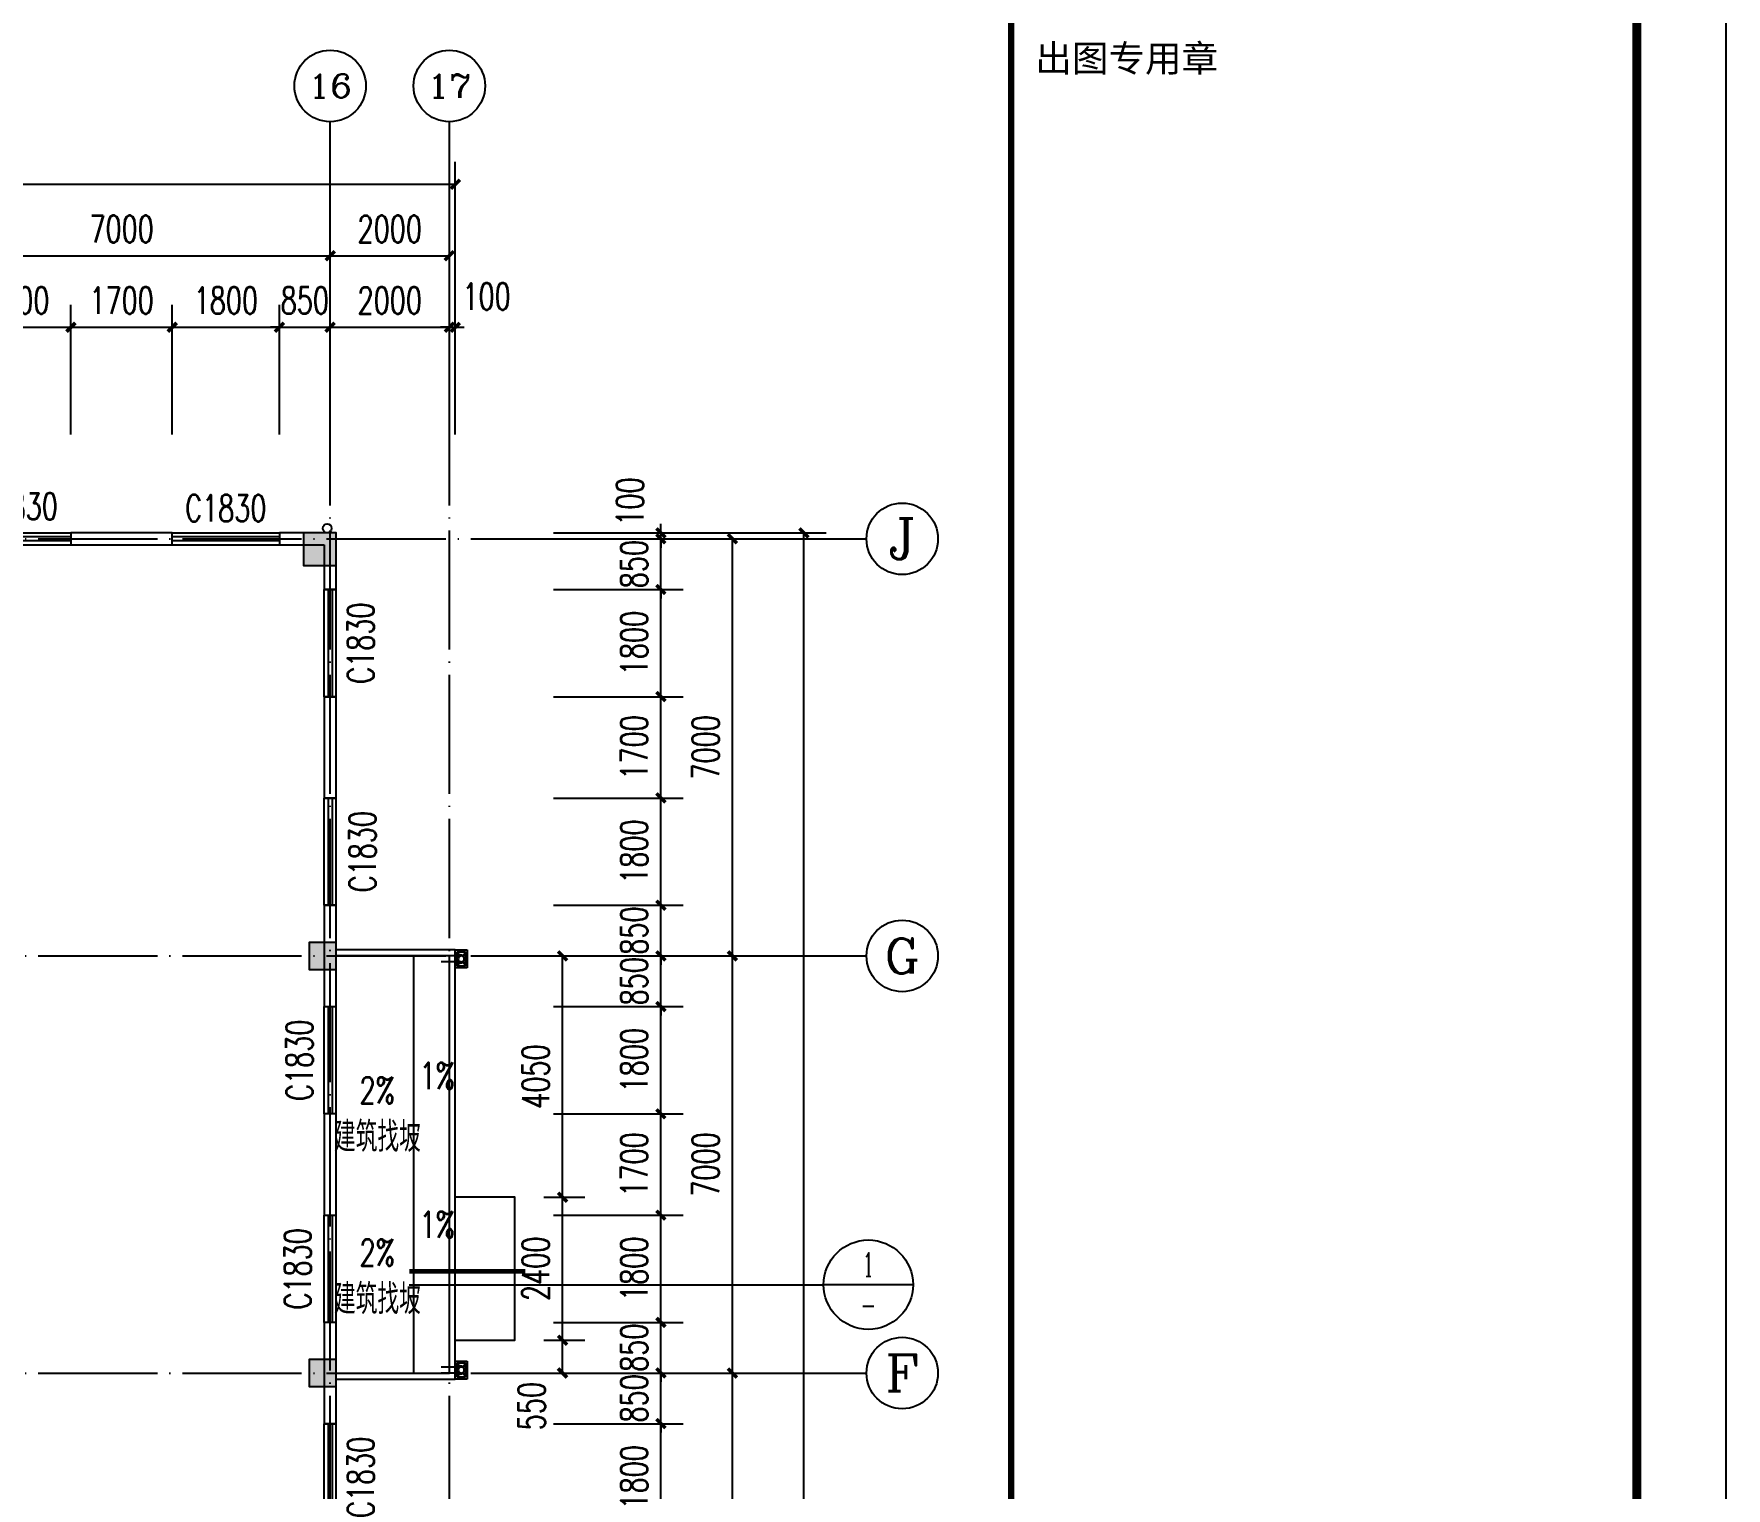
# Model space of a CAD drawing. Extents: x -4747 to 1060961, y -766984 to 396631.
# Drawn here: x 571873 to 600271, y -41996 to -17590 of the extents above; entities that cross this region are included whole.
import ezdxf
from ezdxf.enums import TextEntityAlignment as Align

# ---------------------------------------------------------------- set-up
doc = ezdxf.new("R2010")
doc.units = 0
doc.header["$LTSCALE"] = 1000
doc.header["$MEASUREMENT"] = 0
doc.linetypes.add('DOTE', pattern=[2.42, 2, -0.2, 0.02, -0.2])
doc.layers.get('0').update_dxf_attribs({"linetype": 'CONTINUOUS'})
doc.layers.get('DEFPOINTS').update_dxf_attribs({"linetype": 'CONTINUOUS'})
for name, color, linetype in [('AXIS', 3, 'CONTINUOUS'), ('AXIS_TEXT', 7, 'CONTINUOUS'), ('BZ_标准图框', 7, 'CONTINUOUS'), ('DIM_IDEN', 3, 'CONTINUOUS'), ('DIM_SYMB', 3, 'CONTINUOUS'), ('DOTE', 1, 'DOTE'), ('PUB_DIM', 3, 'CONTINUOUS'), ('PUB_TEXT', 7, 'CONTINUOUS'), ('PUB_TITLE', 4, 'CONTINUOUS'), ('WALL', 6, 'CONTINUOUS'), ('WINDOW', 4, 'CONTINUOUS'), ('WINDOW_TEXT', 7, 'CONTINUOUS'), ('屋面', 4, 'CONTINUOUS'), ('柱', 2, 'CONTINUOUS'), ('柱涂实', 54, 'CONTINUOUS'), ('雨水管', 2, 'CONTINUOUS'), ('面积计算', 7, 'CONTINUOUS')]:
    doc.layers.add(name, color=color, linetype=linetype)
doc.styles.add('_TCH_AXIS', font='COMPLEX', dxfattribs={"bigfont": 'GBCBIG'})
doc.styles.add('_TCH_DIM', font='SIMPLEX', dxfattribs={"bigfont": 'GBCBIG'})
doc.styles.add('_TCH_LABEL', font='COMPLEX', dxfattribs={"bigfont": 'GBCBIG'})
doc.styles.add('_TCH_WINDOW', font='SIMPLEX', dxfattribs={"height": 3.5, "bigfont": 'GBCBIG'})
doc.styles.add('COMPLEX', font='complex_.ttf')
doc.styles.add('DIM_FONT', font='SIMPLEX', dxfattribs={"width": 0.7, "bigfont": 'GBCBIG'})
doc.styles.add('HT', font='simhei.ttf')
doc.dimstyles.new('DIMN150', dxfattribs={"dimscale": 1.5, "dimtxt": 300, "dimasz": 100, "dimexe": 250, "dimexo": 300, "dimgap": 150, "dimtad": 1, "dimdec": 0, "dimzin": 0, "dimtxsty": 'DIM_FONT', "dimblk": 'ARCHTICK', "dimcen": 0.09, "dimclrt": 7, "dimazin": 3, "dimtfac": 1, "dimtdec": 0, "dimtix": 1, "dimtmove": 0, "dimatfit": 3, "dimtolj": 1, "dimtzin": 0})

# ---------------------------------------------------------------- blocks, each defined once
blk = doc.blocks.new('A$C53222BD9')
at = {"layer": 'PUB_TEXT'}
for p, q in [((100, 100), (100, 440)), ((200, 100), (200, 440)), ((0, 200), (0, 0)), ((300, 200), (0, 200)), ((0, 0), (300, 0)), ((270, 170), (30, 170)), ((30, 170), (30, 30)), ((30, 170), (107, 125)), ((30, 30), (107, 75)), ((30, 30), (270, 30)), ((193, 125), (270, 170)), ((193, 75), (270, 30)), ((270, 30), (270, 170)), ((300, 0), (300, 200))]:
    blk.add_line(p, q, dxfattribs=at)
blk.add_circle((150, 100), 50, dxfattribs=at)
blk = doc.blocks.new('A$C22EA1380')
at = {"layer": '柱涂实'}
for points in [[(98500, 41650), (98500, 42200), (97950, 42200), (97950, 41650)], [(98500, 34875), (98500, 35325), (98050, 35325), (98050, 34875)], [(98500, 27875), (98500, 28325), (98050, 28325), (98050, 27875)]]:
    blk.add_hatch(color=256, dxfattribs=at).paths.add_polyline_path(points)
at = {"layer": '柱'}
for points in [[(98500, 41650), (98500, 42200), (97950, 42200), (97950, 41650)], [(98500, 34875), (98500, 35325), (98050, 35325), (98050, 34875)], [(98500, 27875), (98500, 28325), (98050, 28325), (98050, 27875)]]:
    blk.add_lwpolyline(points, close=True, dxfattribs=at)
at = {"layer": '柱涂实', "linetype": 'CONTINUOUS'}
for points in [[(98500, 41650), (98500, 42200), (97950, 42200), (97950, 41650)], [(98500, 34875), (98500, 35325), (98050, 35325), (98050, 34875)], [(98500, 27875), (98500, 28325), (98050, 28325), (98050, 27875)]]:
    blk.add_lwpolyline(points, close=True, dxfattribs=at)
blk = doc.blocks.new('_ARCHTICK')
at = {"color": 0, "linetype": 'BYBLOCK', "const_width": 0.4}
blk.add_lwpolyline([(-0.5, -0.5), (0.5, 0.5)], dxfattribs=at)
blk = doc.blocks.new('*D941')
at = {"layer": 'DEFPOINTS', "color": 0}
for p in [(579982, -39514), (580744, -39514), (579982, -40064)]:
    blk.add_point(p, dxfattribs=at)
at = {"layer": 'PUB_DIM', "color": 0}
for p, q in [((580432, -39514), (581119, -39514)), ((580744, -40064), (580744, -39514)), ((580432, -40064), (581119, -40064))]:
    blk.add_line(p, q, dxfattribs=at)
at = {"layer": 'PUB_DIM', "color": 0, "xscale": 150, "yscale": 150, "zscale": 150}
for p, rotation in [((580744, -39514), 90), ((580744, -40064), 270)]:
    blk.add_blockref('_ARCHTICK', p, dxfattribs=dict(at, rotation=rotation))
at = {"layer": 'PUB_DIM', "color": 7, "insert": (580226, -40619), "char_height": 450, "attachment_point": 5, "rotation": 90, "style": 'DIM_FONT'}
blk.add_mtext('\\A1;550', dxfattribs=at)
blk = doc.blocks.new('*D942')
at = {"layer": 'DEFPOINTS', "color": 0}
for p in [(579982, -37114), (580744, -37114), (579982, -39514)]:
    blk.add_point(p, dxfattribs=at)
at = {"layer": 'PUB_DIM', "color": 0}
for p, q in [((580432, -37114), (581119, -37114)), ((580744, -39514), (580744, -37114)), ((580432, -39514), (581119, -39514))]:
    blk.add_line(p, q, dxfattribs=at)
at = {"layer": 'PUB_DIM', "color": 0, "xscale": 150, "yscale": 150, "zscale": 150}
for p, rotation in [((580744, -37114), 90), ((580744, -39514), 270)]:
    blk.add_blockref('_ARCHTICK', p, dxfattribs=dict(at, rotation=rotation))
at = {"layer": 'PUB_DIM', "color": 7, "insert": (580294, -38314), "char_height": 450, "attachment_point": 5, "rotation": 90, "style": 'DIM_FONT'}
blk.add_mtext('\\A1;2400', dxfattribs=at)
blk = doc.blocks.new('*D943')
at = {"layer": 'DEFPOINTS', "color": 0}
for p in [(579982, -33064), (580744, -33064), (579982, -37114)]:
    blk.add_point(p, dxfattribs=at)
at = {"layer": 'PUB_DIM', "color": 0}
for p, q in [((580432, -33064), (581119, -33064)), ((580744, -37114), (580744, -33064)), ((580432, -37114), (581119, -37114))]:
    blk.add_line(p, q, dxfattribs=at)
at = {"layer": 'PUB_DIM', "color": 0, "xscale": 150, "yscale": 150, "zscale": 150}
for p, rotation in [((580744, -33064), 90), ((580744, -37114), 270)]:
    blk.add_blockref('_ARCHTICK', p, dxfattribs=dict(at, rotation=rotation))
at = {"layer": 'PUB_DIM', "color": 7, "insert": (580294, -35089), "char_height": 450, "attachment_point": 5, "rotation": 90, "style": 'DIM_FONT'}
blk.add_mtext('\\A1;4050', dxfattribs=at)
blk = doc.blocks.new('*D1168')
at = {"layer": 'DEFPOINTS', "color": 0}
for p in [(572495, -22514), (570695, -24764), (572495, -24764)]:
    blk.add_point(p, dxfattribs=at)
at = {"layer": 'PUB_DIM', "color": 0}
for p, q in [((570695, -24314), (570695, -22139)), ((572495, -24314), (572495, -22139)), ((570695, -22514), (572495, -22514))]:
    blk.add_line(p, q, dxfattribs=at)
at = {"layer": 'PUB_DIM', "color": 0, "xscale": 150, "yscale": 150, "zscale": 150, "rotation": 180}
blk.add_blockref('_ARCHTICK', (570695, -22514), dxfattribs=at)
at = {"layer": 'PUB_DIM', "color": 0, "xscale": 150, "yscale": 150, "zscale": 150}
blk.add_blockref('_ARCHTICK', (572495, -22514), dxfattribs=at)
at = {"layer": 'PUB_DIM', "color": 7, "insert": (571595, -22064), "char_height": 450, "attachment_point": 5, "style": 'DIM_FONT'}
blk.add_mtext('\\A1;1800', dxfattribs=at)
blk = doc.blocks.new('*D1169')
at = {"layer": 'DEFPOINTS', "color": 0}
for p in [(574195, -22514), (572495, -24764), (574195, -24764)]:
    blk.add_point(p, dxfattribs=at)
at = {"layer": 'PUB_DIM', "color": 0}
for p, q in [((572495, -24314), (572495, -22139)), ((574195, -24314), (574195, -22139)), ((572495, -22514), (574195, -22514))]:
    blk.add_line(p, q, dxfattribs=at)
at = {"layer": 'PUB_DIM', "color": 0, "xscale": 150, "yscale": 150, "zscale": 150, "rotation": 180}
blk.add_blockref('_ARCHTICK', (572495, -22514), dxfattribs=at)
at = {"layer": 'PUB_DIM', "color": 0, "xscale": 150, "yscale": 150, "zscale": 150}
blk.add_blockref('_ARCHTICK', (574195, -22514), dxfattribs=at)
at = {"layer": 'PUB_DIM', "color": 7, "insert": (573345, -22064), "char_height": 450, "attachment_point": 5, "style": 'DIM_FONT'}
blk.add_mtext('\\A1;1700', dxfattribs=at)
blk = doc.blocks.new('*D1170')
at = {"layer": 'DEFPOINTS', "color": 0}
for p in [(575995, -22514), (574195, -24764), (575995, -24764)]:
    blk.add_point(p, dxfattribs=at)
at = {"layer": 'PUB_DIM', "color": 0}
for p, q in [((574195, -24314), (574195, -22139)), ((575995, -24314), (575995, -22139)), ((574195, -22514), (575995, -22514))]:
    blk.add_line(p, q, dxfattribs=at)
at = {"layer": 'PUB_DIM', "color": 0, "xscale": 150, "yscale": 150, "zscale": 150, "rotation": 180}
blk.add_blockref('_ARCHTICK', (574195, -22514), dxfattribs=at)
at = {"layer": 'PUB_DIM', "color": 0, "xscale": 150, "yscale": 150, "zscale": 150}
blk.add_blockref('_ARCHTICK', (575995, -22514), dxfattribs=at)
at = {"layer": 'PUB_DIM', "color": 7, "insert": (575095, -22064), "char_height": 450, "attachment_point": 5, "style": 'DIM_FONT'}
blk.add_mtext('\\A1;1800', dxfattribs=at)
blk = doc.blocks.new('*D1171')
at = {"layer": 'DEFPOINTS', "color": 0}
for p in [(576845, -22514), (575995, -24764), (576845, -24764)]:
    blk.add_point(p, dxfattribs=at)
at = {"layer": 'PUB_DIM', "color": 0}
for p, q in [((575995, -24314), (575995, -22139)), ((576845, -24314), (576845, -22139)), ((575995, -22514), (575845, -22514)), ((575995, -22514), (576845, -22514)), ((576845, -22514), (576995, -22514))]:
    blk.add_line(p, q, dxfattribs=at)
at = {"layer": 'PUB_DIM', "color": 0, "xscale": 150, "yscale": 150, "zscale": 150}
blk.add_blockref('_ARCHTICK', (575995, -22514), dxfattribs=at)
at = {"layer": 'PUB_DIM', "color": 0, "xscale": 150, "yscale": 150, "zscale": 150, "rotation": 180}
blk.add_blockref('_ARCHTICK', (576845, -22514), dxfattribs=at)
at = {"layer": 'PUB_DIM', "color": 7, "insert": (576420, -22064), "char_height": 450, "attachment_point": 5, "style": 'DIM_FONT'}
blk.add_mtext('\\A1;850', dxfattribs=at)
blk = doc.blocks.new('*D1172')
at = {"layer": 'DEFPOINTS', "color": 0}
for p in [(578845, -22514), (576845, -24764), (578845, -24764)]:
    blk.add_point(p, dxfattribs=at)
at = {"layer": 'PUB_DIM', "color": 0}
for p, q in [((576845, -24314), (576845, -22139)), ((578845, -24314), (578845, -22139)), ((576845, -22514), (578845, -22514))]:
    blk.add_line(p, q, dxfattribs=at)
at = {"layer": 'PUB_DIM', "color": 0, "xscale": 150, "yscale": 150, "zscale": 150, "rotation": 180}
blk.add_blockref('_ARCHTICK', (576845, -22514), dxfattribs=at)
at = {"layer": 'PUB_DIM', "color": 0, "xscale": 150, "yscale": 150, "zscale": 150}
blk.add_blockref('_ARCHTICK', (578845, -22514), dxfattribs=at)
at = {"layer": 'PUB_DIM', "color": 7, "insert": (577845, -22064), "char_height": 450, "attachment_point": 5, "style": 'DIM_FONT'}
blk.add_mtext('\\A1;2000', dxfattribs=at)
blk = doc.blocks.new('*D1173')
at = {"layer": 'DEFPOINTS', "color": 0}
for p in [(578945, -22514), (578845, -24764), (578945, -24764)]:
    blk.add_point(p, dxfattribs=at)
at = {"layer": 'PUB_DIM', "color": 0}
for p, q in [((578845, -24314), (578845, -22139)), ((578945, -24314), (578945, -22139)), ((578845, -22514), (578695, -22514)), ((578845, -22514), (578945, -22514)), ((578945, -22514), (579095, -22514))]:
    blk.add_line(p, q, dxfattribs=at)
at = {"layer": 'PUB_DIM', "color": 0, "xscale": 150, "yscale": 150, "zscale": 150}
blk.add_blockref('_ARCHTICK', (578845, -22514), dxfattribs=at)
at = {"layer": 'PUB_DIM', "color": 0, "xscale": 150, "yscale": 150, "zscale": 150, "rotation": 180}
blk.add_blockref('_ARCHTICK', (578945, -22514), dxfattribs=at)
at = {"layer": 'PUB_DIM', "color": 7, "insert": (579470, -21997), "char_height": 450, "attachment_point": 5, "style": 'DIM_FONT'}
blk.add_mtext('\\A1;100', dxfattribs=at)
blk = doc.blocks.new('*D1174')
at = {"layer": 'DEFPOINTS', "color": 0}
for p in [(580145, -25964), (580145, -26064), (582395, -25964)]:
    blk.add_point(p, dxfattribs=at)
at = {"layer": 'PUB_DIM', "color": 0}
for p, q in [((582395, -25964), (582395, -25814)), ((580595, -25964), (582770, -25964)), ((580595, -26064), (582770, -26064)), ((582395, -26064), (582395, -25964)), ((582395, -26064), (582395, -26214))]:
    blk.add_line(p, q, dxfattribs=at)
at = {"layer": 'PUB_DIM', "color": 0, "xscale": 150, "yscale": 150, "zscale": 150}
for p, rotation in [((582395, -25964), 270), ((582395, -26064), 90)]:
    blk.add_blockref('_ARCHTICK', p, dxfattribs=dict(at, rotation=rotation))
at = {"layer": 'PUB_DIM', "color": 7, "insert": (581877, -25439), "char_height": 450, "attachment_point": 5, "rotation": 90, "style": 'DIM_FONT'}
blk.add_mtext('\\A1;100', dxfattribs=at)
blk = doc.blocks.new('*D1175')
at = {"layer": 'DEFPOINTS', "color": 0}
for p in [(580145, -26064), (582395, -26064), (580145, -26914)]:
    blk.add_point(p, dxfattribs=at)
at = {"layer": 'PUB_DIM', "color": 0}
for p, q in [((580595, -26064), (582770, -26064)), ((582395, -26064), (582395, -25914)), ((582395, -26914), (582395, -26064)), ((580595, -26914), (582770, -26914)), ((582395, -26914), (582395, -27064))]:
    blk.add_line(p, q, dxfattribs=at)
at = {"layer": 'PUB_DIM', "color": 0, "xscale": 150, "yscale": 150, "zscale": 150}
for p, rotation in [((582395, -26064), 270), ((582395, -26914), 90)]:
    blk.add_blockref('_ARCHTICK', p, dxfattribs=dict(at, rotation=rotation))
at = {"layer": 'PUB_DIM', "color": 7, "insert": (581945, -26489), "char_height": 450, "attachment_point": 5, "rotation": 90, "style": 'DIM_FONT'}
blk.add_mtext('\\A1;850', dxfattribs=at)
blk = doc.blocks.new('*D1176')
at = {"layer": 'DEFPOINTS', "color": 0}
for p in [(580145, -26914), (582395, -26914), (580145, -28714)]:
    blk.add_point(p, dxfattribs=at)
at = {"layer": 'PUB_DIM', "color": 0}
for p, q in [((580595, -26914), (582770, -26914)), ((582395, -28714), (582395, -26914)), ((580595, -28714), (582770, -28714))]:
    blk.add_line(p, q, dxfattribs=at)
at = {"layer": 'PUB_DIM', "color": 0, "xscale": 150, "yscale": 150, "zscale": 150}
for p, rotation in [((582395, -26914), 90), ((582395, -28714), 270)]:
    blk.add_blockref('_ARCHTICK', p, dxfattribs=dict(at, rotation=rotation))
at = {"layer": 'PUB_DIM', "color": 7, "insert": (581945, -27814), "char_height": 450, "attachment_point": 5, "rotation": 90, "style": 'DIM_FONT'}
blk.add_mtext('\\A1;1800', dxfattribs=at)
blk = doc.blocks.new('*D1177')
at = {"layer": 'DEFPOINTS', "color": 0}
for p in [(580145, -28714), (582395, -28714), (580145, -30414)]:
    blk.add_point(p, dxfattribs=at)
at = {"layer": 'PUB_DIM', "color": 0}
for p, q in [((580595, -28714), (582770, -28714)), ((582395, -30414), (582395, -28714)), ((580595, -30414), (582770, -30414))]:
    blk.add_line(p, q, dxfattribs=at)
at = {"layer": 'PUB_DIM', "color": 0, "xscale": 150, "yscale": 150, "zscale": 150}
for p, rotation in [((582395, -28714), 90), ((582395, -30414), 270)]:
    blk.add_blockref('_ARCHTICK', p, dxfattribs=dict(at, rotation=rotation))
at = {"layer": 'PUB_DIM', "color": 7, "insert": (581945, -29564), "char_height": 450, "attachment_point": 5, "rotation": 90, "style": 'DIM_FONT'}
blk.add_mtext('\\A1;1700', dxfattribs=at)
blk = doc.blocks.new('*D1178')
at = {"layer": 'DEFPOINTS', "color": 0}
for p in [(580145, -30414), (582395, -30414), (580145, -32214)]:
    blk.add_point(p, dxfattribs=at)
at = {"layer": 'PUB_DIM', "color": 0}
for p, q in [((580595, -30414), (582770, -30414)), ((582395, -32214), (582395, -30414)), ((580595, -32214), (582770, -32214))]:
    blk.add_line(p, q, dxfattribs=at)
at = {"layer": 'PUB_DIM', "color": 0, "xscale": 150, "yscale": 150, "zscale": 150}
for p, rotation in [((582395, -30414), 90), ((582395, -32214), 270)]:
    blk.add_blockref('_ARCHTICK', p, dxfattribs=dict(at, rotation=rotation))
at = {"layer": 'PUB_DIM', "color": 7, "insert": (581945, -31314), "char_height": 450, "attachment_point": 5, "rotation": 90, "style": 'DIM_FONT'}
blk.add_mtext('\\A1;1800', dxfattribs=at)
blk = doc.blocks.new('*D1179')
at = {"layer": 'DEFPOINTS', "color": 0}
for p in [(580145, -32214), (582395, -32214), (580145, -33064)]:
    blk.add_point(p, dxfattribs=at)
at = {"layer": 'PUB_DIM', "color": 0}
for p, q in [((582395, -32214), (582395, -32064)), ((580595, -32214), (582770, -32214)), ((582395, -33064), (582395, -32214)), ((580595, -33064), (582770, -33064)), ((582395, -33064), (582395, -33214))]:
    blk.add_line(p, q, dxfattribs=at)
at = {"layer": 'PUB_DIM', "color": 0, "xscale": 150, "yscale": 150, "zscale": 150}
for p, rotation in [((582395, -32214), 270), ((582395, -33064), 90)]:
    blk.add_blockref('_ARCHTICK', p, dxfattribs=dict(at, rotation=rotation))
at = {"layer": 'PUB_DIM', "color": 7, "insert": (581945, -32639), "char_height": 450, "attachment_point": 5, "rotation": 90, "style": 'DIM_FONT'}
blk.add_mtext('\\A1;850', dxfattribs=at)
blk = doc.blocks.new('*D1180')
at = {"layer": 'DEFPOINTS', "color": 0}
for p in [(580145, -33064), (582395, -33064), (580145, -33914)]:
    blk.add_point(p, dxfattribs=at)
at = {"layer": 'PUB_DIM', "color": 0}
for p, q in [((582395, -33064), (582395, -32914)), ((580595, -33064), (582770, -33064)), ((582395, -33914), (582395, -33064)), ((580595, -33914), (582770, -33914)), ((582395, -33914), (582395, -34064))]:
    blk.add_line(p, q, dxfattribs=at)
at = {"layer": 'PUB_DIM', "color": 0, "xscale": 150, "yscale": 150, "zscale": 150}
for p, rotation in [((582395, -33064), 270), ((582395, -33914), 90)]:
    blk.add_blockref('_ARCHTICK', p, dxfattribs=dict(at, rotation=rotation))
at = {"layer": 'PUB_DIM', "color": 7, "insert": (581945, -33489), "char_height": 450, "attachment_point": 5, "rotation": 90, "style": 'DIM_FONT'}
blk.add_mtext('\\A1;850', dxfattribs=at)
blk = doc.blocks.new('*D1181')
at = {"layer": 'DEFPOINTS', "color": 0}
for p in [(580145, -33914), (582395, -33914), (580145, -35714)]:
    blk.add_point(p, dxfattribs=at)
at = {"layer": 'PUB_DIM', "color": 0}
for p, q in [((580595, -33914), (582770, -33914)), ((582395, -35714), (582395, -33914)), ((580595, -35714), (582770, -35714))]:
    blk.add_line(p, q, dxfattribs=at)
at = {"layer": 'PUB_DIM', "color": 0, "xscale": 150, "yscale": 150, "zscale": 150}
for p, rotation in [((582395, -33914), 90), ((582395, -35714), 270)]:
    blk.add_blockref('_ARCHTICK', p, dxfattribs=dict(at, rotation=rotation))
at = {"layer": 'PUB_DIM', "color": 7, "insert": (581945, -34814), "char_height": 450, "attachment_point": 5, "rotation": 90, "style": 'DIM_FONT'}
blk.add_mtext('\\A1;1800', dxfattribs=at)
blk = doc.blocks.new('*D1182')
at = {"layer": 'DEFPOINTS', "color": 0}
for p in [(580145, -35714), (582395, -35714), (580145, -37414)]:
    blk.add_point(p, dxfattribs=at)
at = {"layer": 'PUB_DIM', "color": 0}
for p, q in [((580595, -35714), (582770, -35714)), ((582395, -37414), (582395, -35714)), ((580595, -37414), (582770, -37414))]:
    blk.add_line(p, q, dxfattribs=at)
at = {"layer": 'PUB_DIM', "color": 0, "xscale": 150, "yscale": 150, "zscale": 150}
for p, rotation in [((582395, -35714), 90), ((582395, -37414), 270)]:
    blk.add_blockref('_ARCHTICK', p, dxfattribs=dict(at, rotation=rotation))
at = {"layer": 'PUB_DIM', "color": 7, "insert": (581945, -36564), "char_height": 450, "attachment_point": 5, "rotation": 90, "style": 'DIM_FONT'}
blk.add_mtext('\\A1;1700', dxfattribs=at)
blk = doc.blocks.new('*D1183')
at = {"layer": 'DEFPOINTS', "color": 0}
for p in [(580145, -37414), (582395, -37414), (580145, -39214)]:
    blk.add_point(p, dxfattribs=at)
at = {"layer": 'PUB_DIM', "color": 0}
for p, q in [((580595, -37414), (582770, -37414)), ((582395, -39214), (582395, -37414)), ((580595, -39214), (582770, -39214))]:
    blk.add_line(p, q, dxfattribs=at)
at = {"layer": 'PUB_DIM', "color": 0, "xscale": 150, "yscale": 150, "zscale": 150}
for p, rotation in [((582395, -37414), 90), ((582395, -39214), 270)]:
    blk.add_blockref('_ARCHTICK', p, dxfattribs=dict(at, rotation=rotation))
at = {"layer": 'PUB_DIM', "color": 7, "insert": (581945, -38314), "char_height": 450, "attachment_point": 5, "rotation": 90, "style": 'DIM_FONT'}
blk.add_mtext('\\A1;1800', dxfattribs=at)
blk = doc.blocks.new('*D1184')
at = {"layer": 'DEFPOINTS', "color": 0}
for p in [(580145, -39214), (582395, -39214), (580145, -40064)]:
    blk.add_point(p, dxfattribs=at)
at = {"layer": 'PUB_DIM', "color": 0}
for p, q in [((582395, -39214), (582395, -39064)), ((580595, -39214), (582770, -39214)), ((582395, -40064), (582395, -39214)), ((580595, -40064), (582770, -40064)), ((582395, -40064), (582395, -40214))]:
    blk.add_line(p, q, dxfattribs=at)
at = {"layer": 'PUB_DIM', "color": 0, "xscale": 150, "yscale": 150, "zscale": 150}
for p, rotation in [((582395, -39214), 270), ((582395, -40064), 90)]:
    blk.add_blockref('_ARCHTICK', p, dxfattribs=dict(at, rotation=rotation))
at = {"layer": 'PUB_DIM', "color": 7, "insert": (581945, -39639), "char_height": 450, "attachment_point": 5, "rotation": 90, "style": 'DIM_FONT'}
blk.add_mtext('\\A1;850', dxfattribs=at)
blk = doc.blocks.new('*D1185')
at = {"layer": 'DEFPOINTS', "color": 0}
for p in [(580145, -40064), (582395, -40064), (580145, -40914)]:
    blk.add_point(p, dxfattribs=at)
at = {"layer": 'PUB_DIM', "color": 0}
for p, q in [((582395, -40064), (582395, -39914)), ((580595, -40064), (582770, -40064)), ((582395, -40914), (582395, -40064)), ((580595, -40914), (582770, -40914)), ((582395, -40914), (582395, -41064))]:
    blk.add_line(p, q, dxfattribs=at)
at = {"layer": 'PUB_DIM', "color": 0, "xscale": 150, "yscale": 150, "zscale": 150}
for p, rotation in [((582395, -40064), 270), ((582395, -40914), 90)]:
    blk.add_blockref('_ARCHTICK', p, dxfattribs=dict(at, rotation=rotation))
at = {"layer": 'PUB_DIM', "color": 7, "insert": (581945, -40489), "char_height": 450, "attachment_point": 5, "rotation": 90, "style": 'DIM_FONT'}
blk.add_mtext('\\A1;850', dxfattribs=at)
blk = doc.blocks.new('*D1186')
at = {"layer": 'DEFPOINTS', "color": 0}
for p in [(580145, -40914), (582395, -40914), (580145, -42714)]:
    blk.add_point(p, dxfattribs=at)
at = {"layer": 'PUB_DIM', "color": 0}
for p, q in [((580595, -40914), (582770, -40914)), ((582395, -42714), (582395, -40914)), ((580595, -42714), (582770, -42714))]:
    blk.add_line(p, q, dxfattribs=at)
at = {"layer": 'PUB_DIM', "color": 0, "xscale": 150, "yscale": 150, "zscale": 150}
for p, rotation in [((582395, -40914), 90), ((582395, -42714), 270)]:
    blk.add_blockref('_ARCHTICK', p, dxfattribs=dict(at, rotation=rotation))
at = {"layer": 'PUB_DIM', "color": 7, "insert": (581945, -41814), "char_height": 450, "attachment_point": 5, "rotation": 90, "style": 'DIM_FONT'}
blk.add_mtext('\\A1;1800', dxfattribs=at)
blk = doc.blocks.new('*D1312')
at = {"layer": 'AXIS', "color": 0}
for p, q in [((580295, -40064), (583970, -40064)), ((583595, -47064), (583595, -40064)), ((580295, -47064), (583970, -47064))]:
    blk.add_line(p, q, dxfattribs=at)
at = {"layer": 'DEFPOINTS', "color": 0}
for p in [(579845, -40064), (583595, -40064), (579845, -47064)]:
    blk.add_point(p, dxfattribs=at)
at = {"layer": 'AXIS', "color": 0, "xscale": 150, "yscale": 150, "zscale": 150}
for p, rotation in [((583595, -40064), 90), ((583595, -47064), 270)]:
    blk.add_blockref('_ARCHTICK', p, dxfattribs=dict(at, rotation=rotation))
at = {"layer": 'AXIS', "color": 7, "insert": (583145, -43564), "char_height": 450, "attachment_point": 5, "rotation": 90, "style": 'DIM_FONT'}
blk.add_mtext('\\A1;7000', dxfattribs=at)
blk = doc.blocks.new('*D1313')
at = {"layer": 'AXIS', "color": 0}
for p, q in [((580295, -33064), (583970, -33064)), ((583595, -40064), (583595, -33064)), ((580295, -40064), (583970, -40064))]:
    blk.add_line(p, q, dxfattribs=at)
at = {"layer": 'DEFPOINTS', "color": 0}
for p in [(579845, -33064), (583595, -33064), (579845, -40064)]:
    blk.add_point(p, dxfattribs=at)
at = {"layer": 'AXIS', "color": 0, "xscale": 150, "yscale": 150, "zscale": 150}
for p, rotation in [((583595, -33064), 90), ((583595, -40064), 270)]:
    blk.add_blockref('_ARCHTICK', p, dxfattribs=dict(at, rotation=rotation))
at = {"layer": 'AXIS', "color": 7, "insert": (583145, -36564), "char_height": 450, "attachment_point": 5, "rotation": 90, "style": 'DIM_FONT'}
blk.add_mtext('\\A1;7000', dxfattribs=at)
blk = doc.blocks.new('*D1314')
at = {"layer": 'AXIS', "color": 0}
for p, q in [((580295, -26064), (583970, -26064)), ((583595, -33064), (583595, -26064)), ((580295, -33064), (583970, -33064))]:
    blk.add_line(p, q, dxfattribs=at)
at = {"layer": 'DEFPOINTS', "color": 0}
for p in [(579845, -26064), (583595, -26064), (579845, -33064)]:
    blk.add_point(p, dxfattribs=at)
at = {"layer": 'AXIS', "color": 0, "xscale": 150, "yscale": 150, "zscale": 150}
for p, rotation in [((583595, -26064), 90), ((583595, -33064), 270)]:
    blk.add_blockref('_ARCHTICK', p, dxfattribs=dict(at, rotation=rotation))
at = {"layer": 'AXIS', "color": 7, "insert": (583145, -29564), "char_height": 450, "attachment_point": 5, "rotation": 90, "style": 'DIM_FONT'}
blk.add_mtext('\\A1;7000', dxfattribs=at)
blk = doc.blocks.new('*D1315')
at = {"layer": 'AXIS', "color": 0}
for p, q in [((580595, -25964), (585170, -25964)), ((584795, -68164), (584795, -25964)), ((580595, -68164), (585170, -68164))]:
    blk.add_line(p, q, dxfattribs=at)
at = {"layer": 'DEFPOINTS', "color": 0}
for p in [(580145, -25964), (584795, -25964), (580145, -68164)]:
    blk.add_point(p, dxfattribs=at)
at = {"layer": 'AXIS', "color": 0, "xscale": 150, "yscale": 150, "zscale": 150}
for p, rotation in [((584795, -25964), 90), ((584795, -68164), 270)]:
    blk.add_blockref('_ARCHTICK', p, dxfattribs=dict(at, rotation=rotation))
at = {"layer": 'AXIS', "color": 7, "insert": (584345, -47064), "char_height": 450, "attachment_point": 5, "rotation": 90, "style": 'DIM_FONT'}
blk.add_mtext('\\A1;42200', dxfattribs=at)
blk = doc.blocks.new('*D1339')
at = {"layer": 'AXIS', "color": 0}
for p, q in [((569845, -24614), (569845, -20939)), ((576845, -24614), (576845, -20939)), ((569845, -21314), (576845, -21314))]:
    blk.add_line(p, q, dxfattribs=at)
at = {"layer": 'DEFPOINTS', "color": 0}
for p in [(576845, -21314), (569845, -25064), (576845, -25064)]:
    blk.add_point(p, dxfattribs=at)
at = {"layer": 'AXIS', "color": 0, "xscale": 150, "yscale": 150, "zscale": 150, "rotation": 180}
blk.add_blockref('_ARCHTICK', (569845, -21314), dxfattribs=at)
at = {"layer": 'AXIS', "color": 0, "xscale": 150, "yscale": 150, "zscale": 150}
blk.add_blockref('_ARCHTICK', (576845, -21314), dxfattribs=at)
at = {"layer": 'AXIS', "color": 7, "insert": (573345, -20864), "char_height": 450, "attachment_point": 5, "style": 'DIM_FONT'}
blk.add_mtext('\\A1;7000', dxfattribs=at)
blk = doc.blocks.new('*D1340')
at = {"layer": 'AXIS', "color": 0}
for p, q in [((576845, -24614), (576845, -20939)), ((578845, -24614), (578845, -20939)), ((576845, -21314), (578845, -21314))]:
    blk.add_line(p, q, dxfattribs=at)
at = {"layer": 'DEFPOINTS', "color": 0}
for p in [(578845, -21314), (576845, -25064), (578845, -25064)]:
    blk.add_point(p, dxfattribs=at)
at = {"layer": 'AXIS', "color": 0, "xscale": 150, "yscale": 150, "zscale": 150, "rotation": 180}
blk.add_blockref('_ARCHTICK', (576845, -21314), dxfattribs=at)
at = {"layer": 'AXIS', "color": 0, "xscale": 150, "yscale": 150, "zscale": 150}
blk.add_blockref('_ARCHTICK', (578845, -21314), dxfattribs=at)
at = {"layer": 'AXIS', "color": 7, "insert": (577845, -20864), "char_height": 450, "attachment_point": 5, "style": 'DIM_FONT'}
blk.add_mtext('\\A1;2000', dxfattribs=at)
blk = doc.blocks.new('*D1341')
at = {"layer": 'AXIS', "color": 0}
for p, q in [((478445, -24314), (478445, -19739)), ((578945, -24314), (578945, -19739)), ((478445, -20114), (578945, -20114))]:
    blk.add_line(p, q, dxfattribs=at)
at = {"layer": 'DEFPOINTS', "color": 0}
for p in [(578945, -20114), (478445, -24764), (578945, -24764)]:
    blk.add_point(p, dxfattribs=at)
at = {"layer": 'AXIS', "color": 0, "xscale": 150, "yscale": 150, "zscale": 150, "rotation": 180}
blk.add_blockref('_ARCHTICK', (478445, -20114), dxfattribs=at)
at = {"layer": 'AXIS', "color": 0, "xscale": 150, "yscale": 150, "zscale": 150}
blk.add_blockref('_ARCHTICK', (578945, -20114), dxfattribs=at)
at = {"layer": 'AXIS', "color": 7, "insert": (528695, -19664), "char_height": 450, "attachment_point": 5, "style": 'DIM_FONT'}
blk.add_mtext('\\A1;100500', dxfattribs=at)
blk = doc.blocks.new('$WINLIB2D$00000001')
at = {"color": 0}
for points in [[(-0.5, 0.5), (-0.5, -0.5)], [(-0.5, 0.5), (0.5, 0.5)], [(0.5, -0.5), (0.5, 0.5)], [(0.5, 0.167), (-0.5, 0.167)], [(0.5, -0.167), (-0.5, -0.167)], [(-0.5, -0.5), (0.5, -0.5)]]:
    blk.add_lwpolyline(points, dxfattribs=at)
blk = doc.blocks.new('_AXISO')
blk.add_circle((0, 0), 0.5)
at = {"layer": 'AXIS_TEXT', "style": 'COMPLEX', "width": 1.041667}
blk.add_attdef('A', text='', height=0.56, dxfattribs=at).set_placement((-0.25, -0.28), (0.25, -0.28), align=Align.FIT)

msp = doc.modelspace()

# ---------------------------------------------------------------- linework, layer by layer
at = {"layer": 'AXIS'}
for p, q in [((576844.9, -25064.3), (576844.9, -19064.3)), ((578844.9, -25064.3), (578844.9, -19064.3)), ((579844.9, -26064.3), (585844.9, -26064.3)), ((579844.9, -33064.3), (585844.9, -33064.3)), ((579844.9, -40064.3), (585844.9, -40064.3))]:
    msp.add_line(p, q, dxfattribs=at)
at = {"layer": 'BZ_标准图框', "const_width": 105}
msp.add_lwpolyline([(588270.8, -79014.3), (588270.8, 44135.7)], dxfattribs=at)
at = {"layer": 'DIM_IDEN'}
for p, q in [((578171.5, -38581.4), (583157.5, -38581.4)), ((583157.5, -38581.4), (585126, -38581.4)), ((586626, -38581.4), (585126, -38581.4))]:
    msp.add_line(p, q, dxfattribs=at)
at = {"layer": 'DIM_IDEN', "const_width": 75}
msp.add_lwpolyline([(578171.5, -38356.4), (580119, -38356.4)], dxfattribs=at)
at = {"layer": 'DIM_IDEN'}
msp.add_circle((585876, -38581.4), 750, dxfattribs=at)
at = {"layer": 'DIM_SYMB'}
for points in [[(578599.9, -34694.9, 0, 0, 0), (578599.9, -33900.9, 120, 0, 0), (578599.9, -33450.9, 0, 0, 0)], [(577075, -35700.5, 0, 0, 0), (577721.5, -35700.5, 120, 0, 0), (578171.5, -35700.5, 0, 0, 0)], [(578599.9, -37954.7, 0, 0, 0), (578599.9, -38748.7, 120, 0, 0), (578599.9, -39198.7, 0, 0, 0)], [(577075, -38423.9, 0, 0, 0), (577721.5, -38423.9, 120, 0, 0), (578171.5, -38423.9, 0, 0, 0)]]:
    msp.add_lwpolyline(points, format="xyseb", dxfattribs=at)
at = {"layer": 'DOTE'}
for p, q in [((576844.9, -69064.3), (576844.9, -25064.3)), ((578844.9, -69064.3), (578844.9, -25064.3)), ((475144.9, -26064.3), (579844.9, -26064.3)), ((475144.9, -33064.3), (579844.9, -33064.3)), ((475144.9, -40064.3), (579844.9, -40064.3))]:
    msp.add_line(p, q, dxfattribs=at)
at = {"layer": 'PUB_TITLE'}
msp.add_lwpolyline([(421920.8, -80514.3), (600270.8, -80514.3), (600270.8, 45635.7), (421920.8, 45635.7)], close=True, dxfattribs=at)
at = {"layer": 'PUB_TITLE', "const_width": 150}
msp.add_lwpolyline([(425670.8, -79014.3), (598770.8, -79014.3), (598770.8, 44135.7), (425670.8, 44135.7)], close=True, dxfattribs=at)
at = {"layer": 'WALL'}
for p, q in [((574194.9, -25964.3), (572494.9, -25964.3)), ((572494.9, -25964.3), (572494.9, -26164.3)), ((574194.9, -26164.3), (574194.9, -25964.3)), ((576944.9, -25964.3), (575994.9, -25964.3)), ((575994.9, -25964.3), (575994.9, -26164.3)), ((576944.9, -26914.3), (576944.9, -25964.3)), ((572494.9, -26164.3), (574194.9, -26164.3)), ((575994.9, -26164.3), (576744.9, -26164.3)), ((576744.9, -26164.3), (576744.9, -26914.3)), ((576744.9, -26914.3), (576944.9, -26914.3)), ((576744.9, -28714.3), (576744.9, -30414.3)), ((576944.9, -28714.3), (576744.9, -28714.3)), ((576944.9, -30414.3), (576944.9, -28714.3)), ((576744.9, -30414.3), (576944.9, -30414.3)), ((576744.9, -32214.3), (576744.9, -33914.3)), ((576944.9, -32214.3), (576744.9, -32214.3)), ((576944.9, -33914.3), (576944.9, -32214.3)), ((576744.9, -33914.3), (576944.9, -33914.3)), ((576744.9, -35714.3), (576744.9, -37414.3)), ((576944.9, -35714.3), (576744.9, -35714.3)), ((576944.9, -37414.3), (576944.9, -35714.3)), ((576744.9, -37414.3), (576944.9, -37414.3)), ((576744.9, -39214.3), (576744.9, -40914.3)), ((576944.9, -39214.3), (576744.9, -39214.3)), ((576944.9, -40914.3), (576944.9, -39214.3)), ((576744.9, -40914.3), (576944.9, -40914.3))]:
    msp.add_line(p, q, dxfattribs=at)
at = {"layer": '屋面'}
for points in [[(576944.9, -40164.3), (578944.9, -40164.3), (578944.9, -32964.3), (576944.9, -32964.3)], [(576944.9, -40064.3), (578844.9, -40064.3), (578844.9, -33064.3), (576944.9, -33064.3)], [(578244.9, -33064.3), (578244.9, -40064.3)], [(578944.9, -39514.3), (579944.9, -39514.3), (579944.9, -37114.3), (578944.9, -37114.3)]]:
    msp.add_lwpolyline(points, dxfattribs=at)
at = {"layer": '雨水管'}
for centre in [(576794.9, -25889.3), (576794.9, -25889.3), (579019.9, -33114.3), (579019.9, -40014.3)]:
    msp.add_circle(centre, 75, dxfattribs=at)

# ---------------------------------------------------------------- block references
at = {"layer": 'AXIS'}
ref = msp.add_blockref('_AXISO', (576844.9, -18464.3), dxfattribs=dict(at, xscale=1200, yscale=1200, zscale=1200))
ref.add_attrib('A', '16', dxfattribs={"layer": 'AXIS_TEXT', "height": 394.42, "style": '_TCH_AXIS', "width": 1.361643}).set_placement((576474.1, -18661.5), (577215.7, -18661.5), align=Align.FIT)
ref = msp.add_blockref('_AXISO', (578844.9, -18464.3), dxfattribs=dict(at, xscale=1200, yscale=1200, zscale=1200))
ref.add_attrib('A', '17', dxfattribs={"layer": 'AXIS_TEXT', "height": 394.42, "style": '_TCH_AXIS', "width": 1.361643}).set_placement((578474.1, -18661.5), (579215.7, -18661.5), align=Align.FIT)
ref = msp.add_blockref('_AXISO', (586444.9, -26064.3), dxfattribs=dict(at, xscale=1200, yscale=1200, zscale=1200))
ref.add_attrib('A', 'J', dxfattribs={"layer": 'AXIS_TEXT', "height": 685.8, "style": '_TCH_AXIS', "width": 1.350514}).set_placement((586202.4, -26407.2), (586687.5, -26407.2), align=Align.FIT)
ref = msp.add_blockref('_AXISO', (586444.9, -33064.3), dxfattribs=dict(at, xscale=1200, yscale=1200, zscale=1200))
ref.add_attrib('A', 'G', dxfattribs={"layer": 'AXIS_TEXT', "height": 586.9, "style": '_TCH_AXIS', "width": 1.194718}).set_placement((586144.4, -33357.8), (586745.4, -33357.8), align=Align.FIT)
ref = msp.add_blockref('_AXISO', (586444.9, -40064.3), dxfattribs=dict(at, xscale=1200, yscale=1200, zscale=1200))
ref.add_attrib('A', 'F', dxfattribs={"layer": 'AXIS_TEXT', "height": 612, "style": '_TCH_AXIS', "width": 1.233989}).set_placement((586157.2, -40370.3), (586732.6, -40370.3), align=Align.FIT)
at = {"layer": 'WINDOW'}
ref = msp.add_blockref('$WINLIB2D$00000001', (571594.9, -26064.3), dxfattribs=dict(at, xscale=1800, yscale=-200, zscale=1800))
ref.add_attrib('A', 'C1830', (570912.4, -25742.6), dxfattribs={"layer": 'WINDOW_TEXT', "height": 446.25, "style": '_TCH_WINDOW', "width": 0.705882})
ref = msp.add_blockref('$WINLIB2D$00000001', (575094.9, -26064.3), dxfattribs=dict(at, xscale=1800, yscale=-200, zscale=1800))
ref.add_attrib('A', 'C1830', (574412.4, -25774.9), dxfattribs={"layer": 'WINDOW_TEXT', "height": 446.25, "style": '_TCH_WINDOW', "width": 0.705882})
ref = msp.add_blockref('$WINLIB2D$00000001', (576844.9, -27814.3), dxfattribs=dict(at, xscale=-1800, yscale=-200, zscale=-1800, rotation=270))
ref.add_attrib('A', 'C1830', (577580.5, -28496.8), dxfattribs={"layer": 'WINDOW_TEXT', "height": 446.25, "rotation": 90, "style": '_TCH_WINDOW', "width": 0.705882})
ref = msp.add_blockref('$WINLIB2D$00000001', (576844.9, -31314.3), dxfattribs=dict(at, xscale=-1800, yscale=-200, zscale=-1800, rotation=270))
ref.add_attrib('A', 'C1830', (577612.9, -31996.8), dxfattribs={"layer": 'WINDOW_TEXT', "height": 446.25, "rotation": 90, "style": '_TCH_WINDOW', "width": 0.705882})
ref = msp.add_blockref('$WINLIB2D$00000001', (576844.9, -34814.3), dxfattribs=dict(at, xscale=-1800, yscale=200, zscale=-1800, rotation=270))
ref.add_attrib('A', 'C1830', (576555.5, -35496.8), dxfattribs={"layer": 'WINDOW_TEXT', "height": 446.25, "rotation": 90, "style": '_TCH_WINDOW', "width": 0.705882})
ref = msp.add_blockref('$WINLIB2D$00000001', (576844.9, -38314.3), dxfattribs=dict(at, xscale=-1800, yscale=200, zscale=-1800, rotation=270))
ref.add_attrib('A', 'C1830', (576523.2, -38996.8), dxfattribs={"layer": 'WINDOW_TEXT', "height": 446.25, "rotation": 90, "style": '_TCH_WINDOW', "width": 0.705882})
ref = msp.add_blockref('$WINLIB2D$00000001', (576844.9, -41814.3), dxfattribs=dict(at, xscale=-1800, yscale=-200, zscale=-1800, rotation=270))
ref.add_attrib('A', 'C1830', (577580.5, -42496.8), dxfattribs={"layer": 'WINDOW_TEXT', "height": 446.25, "rotation": 90, "style": '_TCH_WINDOW', "width": 0.705882})
at = {"layer": '雨水管', "xscale": -1, "rotation": 90}
for p in [(579144.9, -32964.3), (579144.9, -39864.3)]:
    msp.add_blockref('A$C53222BD9', p, dxfattribs=at)
at = {"layer": '面积计算'}
msp.add_blockref('A$C22EA1380', (478444.9, -68164.3), dxfattribs=at)

# ---------------------------------------------------------------- texts
at = {"layer": 'BZ_标准图框', "style": 'HT'}
msp.add_text('出图专用章', height=450, dxfattribs=at).set_placement((588677.9, -18227.6))
at = {"layer": 'PUB_TEXT', "style": '_TCH_DIM', "width": 0.705882}
for s, p in [('1%%%', (578344.9, -35298.6)), ('2%%%', (577338.3, -35543)), ('1%%%', (578344.9, -37797.2)), ('2%%%', (577338.3, -38266.4))]:
    msp.add_text(s, height=446.25, dxfattribs=at).set_placement(p)
at = {"layer": 'PUB_TEXT', "style": '_TCH_DIM'}
for p in [(576908.4, -36353.8), (576908.4, -39077.2)]:
    msp.add_text('建筑找坡', height=506.38, dxfattribs=at).set_placement(p)
at = {"layer": 'PUB_TEXT', "style": '_TCH_LABEL'}
msp.add_text('1', height=401.5, dxfattribs=at).set_placement((585789.9, -38444), (585962, -38444), align=Align.FIT)
at = {"layer": 'PUB_TEXT', "style": '_TCH_LABEL', "width": 0.777778}
msp.add_text('-', height=391.5, dxfattribs=at).set_placement((585745.5, -39111.8), (586006.5, -39111.8), align=Align.FIT)

# ---------------------------------------------------------------- dimensions: what is measured, and where the dimension line sits
at = {"layer": 'AXIS'}
for p1, p2, distance, picture, middle in [((478444.9, -24764.3), (578944.9, -24764.3), 4650, '*D1341', (528694.9, -19664.3)), ((569844.9, -25064.3), (576844.9, -25064.3), 3750, '*D1339', (573344.9, -20864.3)), ((576844.9, -25064.3), (578844.9, -25064.3), 3750, '*D1340', (577844.9, -20864.3)), ((579844.9, -33064.3), (579844.9, -26064.3), -3750, '*D1314', (583144.9, -29564.3)), ((580144.9, -68164.3), (580144.9, -25964.3), -4650, '*D1315', (584344.9, -47064.3)), ((579844.9, -40064.3), (579844.9, -33064.3), -3750, '*D1313', (583144.9, -36564.3)), ((579844.9, -47064.3), (579844.9, -40064.3), -3750, '*D1312', (583144.9, -43564.3))]:
    dim = msp.add_aligned_dim(p1=p1, p2=p2, distance=distance, dimstyle='DIMN150', dxfattribs=at)
    dim.commit()
    dim.dimension.update_dxf_attribs({"geometry": picture, "text_midpoint": middle})
at = {"layer": 'PUB_DIM'}
for p1, p2, distance, picture, middle in [((570694.9, -24764.3), (572494.9, -24764.3), 2250, '*D1168', (571594.9, -22064.3)), ((572494.9, -24764.3), (574194.9, -24764.3), 2250, '*D1169', (573344.9, -22064.3)), ((574194.9, -24764.3), (575994.9, -24764.3), 2250, '*D1170', (575094.9, -22064.3)), ((575994.9, -24764.3), (576844.9, -24764.3), 2250, '*D1171', (576419.9, -22064.3)), ((576844.9, -24764.3), (578844.9, -24764.3), 2250, '*D1172', (577844.9, -22064.3)), ((580144.9, -26914.3), (580144.9, -26064.3), -2250, '*D1175', (581944.9, -26489.3)), ((580144.9, -28714.3), (580144.9, -26914.3), -2250, '*D1176', (581944.9, -27814.3)), ((580144.9, -30414.3), (580144.9, -28714.3), -2250, '*D1177', (581944.9, -29564.3)), ((580144.9, -32214.3), (580144.9, -30414.3), -2250, '*D1178', (581944.9, -31314.3)), ((580144.9, -33064.3), (580144.9, -32214.3), -2250, '*D1179', (581944.9, -32639.3)), ((580144.9, -33914.3), (580144.9, -33064.3), -2250, '*D1180', (581944.9, -33489.3)), ((579982.4, -37114.3), (579982.4, -33064.3), -761.5, '*D943', (580293.9, -35089.3)), ((580144.9, -35714.3), (580144.9, -33914.3), -2250, '*D1181', (581944.9, -34814.3)), ((580144.9, -37414.3), (580144.9, -35714.3), -2250, '*D1182', (581944.9, -36564.3)), ((579982.4, -39514.3), (579982.4, -37114.3), -761.5, '*D942', (580293.9, -38314.3)), ((580144.9, -39214.3), (580144.9, -37414.3), -2250, '*D1183', (581944.9, -38314.3)), ((580144.9, -40064.3), (580144.9, -39214.3), -2250, '*D1184', (581944.9, -39639.3)), ((580144.9, -40914.3), (580144.9, -40064.3), -2250, '*D1185', (581944.9, -40489.3)), ((580144.9, -42714.3), (580144.9, -40914.3), -2250, '*D1186', (581944.9, -41814.3))]:
    dim = msp.add_aligned_dim(p1=p1, p2=p2, distance=distance, dimstyle='DIMN150', dxfattribs=at)
    dim.commit()
    dim.dimension.update_dxf_attribs({"geometry": picture, "text_midpoint": middle})
for base, p1, p2, angle, picture, middle in [((578944.9, -22514.3), (578844.9, -24764.3), (578944.9, -24764.3), 0, '*D1173', (579469.9, -21996.8)), ((582394.9, -25964.3), (580144.9, -26064.3), (580144.9, -25964.3), 90, '*D1174', (581877.4, -25439.3)), ((580743.9, -39514.3), (579982.4, -40064.3), (579982.4, -39514.3), 90, '*D941', (580226.4, -40619.3))]:
    dim = msp.add_linear_dim(base=base, p1=p1, p2=p2, angle=angle, dimstyle='DIMN150', dxfattribs=at)
    dim.commit()
    dim.dimension.update_dxf_attribs({"geometry": picture, "text_midpoint": middle, "dimtype": 129})

doc.saveas('drawing.dxf')
